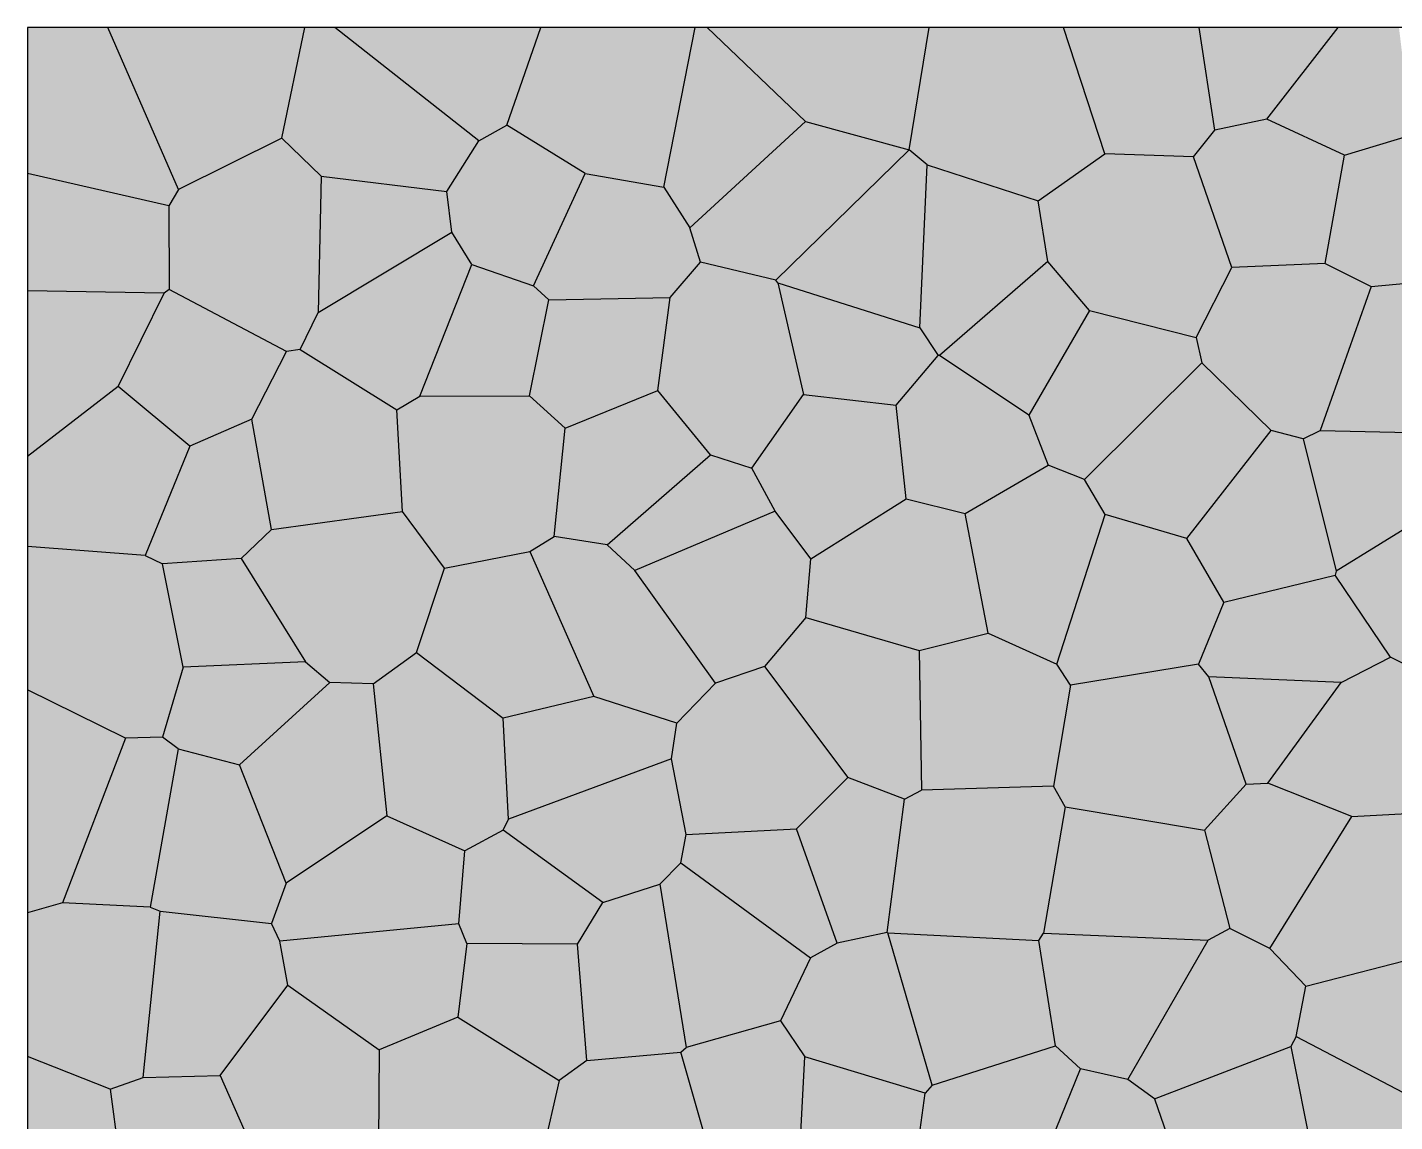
# Model space of a CAD drawing. Header units: millimetres. Extents: x 10 to 410, y 10 to 287.
# Drawn here: x 278 to 313.17, y 149.84 to 178 of the extents above; entities that cross this region are included whole.
import ezdxf

# ---------------------------------------------------------------- set-up
doc = ezdxf.new("R2010")
doc.units = ezdxf.units.MM
for name, color, linetype in [('FILL_A', 254, 'CONTINUOUS'), ('FILL_B', 151, 'CONTINUOUS'), ('GRAIN', 8, 'CONTINUOUS'), ('MEMBRANE_A', 94, 'CONTINUOUS'), ('MEMBRANE_C', 30, 'CONTINUOUS'), ('OUTLINE', 7, 'CONTINUOUS')]:
    doc.layers.add(name, color=color, linetype=linetype)

msp = doc.modelspace()

# ---------------------------------------------------------------- linework, layer by layer
at = {"layer": 'FILL_A'}
for points in [[(311.253977, 167.629079), (308.068089, 170.022637), (308.984242, 171.820713)], [(311.253977, 167.629079), (308.984242, 171.820713), (311.385746, 171.9229)], [(311.253977, 167.629079), (311.385746, 171.9229), (312.562803, 171.33484)], [(314.981932, 168.258564), (312.562803, 171.33484), (311.253977, 167.629079)], [(314.981932, 168.258564), (315.026851, 171.551876), (312.562803, 171.33484)], [(281.518303, 171.156718), (278, 166.956387), (278, 171.222104)], [(281.518303, 171.156718), (280.337094, 168.755317), (278, 166.956387)], [(281.518303, 171.156718), (280.337094, 168.755317), (282.175584, 167.219379)], [(281.518303, 171.156718), (284.667958, 169.658907), (281.648166, 171.250897)], [(281.518303, 171.156718), (282.175584, 167.219379), (283.771034, 167.922239)], [(281.518303, 171.156718), (283.771034, 167.922239), (284.667958, 169.658907)], [(311.253977, 167.629079), (308.209318, 169.371107), (308.068089, 170.022637)], [(305.192041, 166.367639), (308.209318, 169.371107), (309.990424, 167.625287)], [(311.253977, 167.629079), (309.990424, 167.625287), (308.209318, 169.371107)], [(280.337094, 168.755317), (278, 166.956387), (278, 164.64014)], [(280.337094, 168.755317), (278, 164.64014), (281.033795, 164.413183)], [(280.337094, 168.755317), (281.033795, 164.413183), (282.175584, 167.219379)], [(314.981932, 168.258564), (311.253977, 167.629079), (314.275504, 167.561133)], [(281.476039, 164.197614), (284.276566, 165.078156), (283.771034, 167.922239)], [(281.476039, 164.197614), (283.771034, 167.922239), (282.175584, 167.219379)], [(305.192041, 166.367639), (309.990424, 167.625287), (307.823219, 164.850412)], [(311.641461, 163.907341), (307.823219, 164.850412), (309.990424, 167.625287)], [(311.253977, 167.629079), (310.818611, 167.409832), (309.990424, 167.625287)], [(311.641461, 163.907341), (309.990424, 167.625287), (310.818611, 167.409832)], [(311.66135, 164.010352), (310.818611, 167.409832), (311.253977, 167.629079)], [(311.641461, 163.907341), (310.818611, 167.409832), (311.66135, 164.010352)], [(311.66135, 164.010352), (311.253977, 167.629079), (314.275504, 167.561133)], [(311.66135, 164.010352), (314.275504, 167.561133), (314.479848, 165.746789)], [(281.476039, 164.197614), (282.175584, 167.219379), (281.033795, 164.413183)], [(304.255994, 166.737554), (302.124381, 165.488707), (302.715667, 162.416491)], [(304.255994, 166.737554), (302.715667, 162.416491), (304.484212, 161.613362)], [(304.255994, 166.737554), (304.484212, 161.613362), (305.723539, 165.468712)], [(304.255994, 166.737554), (305.723539, 165.468712), (305.192041, 166.367639)], [(305.192041, 166.367639), (307.823219, 164.850412), (305.723539, 165.468712)], [(314.768821, 162.124014), (311.66135, 164.010352), (314.479848, 165.746789)], [(293.629762, 164.026011), (297.238591, 165.549402), (298.152496, 164.324506)], [(305.723539, 165.468712), (304.831134, 161.073063), (304.484212, 161.613362)], [(305.723539, 165.468712), (308.125773, 161.616199), (304.831134, 161.073063)], [(305.723539, 165.468712), (307.823219, 164.850412), (308.771457, 163.209737)], [(305.723539, 165.468712), (308.771457, 163.209737), (308.125773, 161.616199)], [(281.476039, 164.197614), (283.499424, 164.329082), (284.276566, 165.078156)], [(292.569663, 160.784151), (290.924217, 164.509645), (291.551814, 164.903654)], [(292.569663, 160.784151), (291.551814, 164.903654), (292.91193, 164.687973)], [(292.569663, 160.784151), (292.91193, 164.687973), (293.629762, 164.026011)], [(311.641461, 163.907341), (308.771457, 163.209737), (307.823219, 164.850412)], [(281.476039, 164.197614), (283.499424, 164.329082), (285.152213, 161.672551)], [(290.242647, 160.223192), (288.729019, 164.08327), (290.924217, 164.509645)], [(290.242647, 160.223192), (290.924217, 164.509645), (292.569663, 160.784151)], [(293.629762, 164.026011), (298.152496, 164.324506), (298.02393, 162.819589)], [(281.476039, 164.197614), (285.152213, 161.672551), (282.006625, 161.533746)], [(290.242647, 160.223192), (288.008611, 161.917465), (288.729019, 164.08327)], [(292.569663, 160.784151), (293.629762, 164.026011), (295.702219, 161.121821)], [(293.629762, 164.026011), (298.02393, 162.819589), (296.95835, 161.550643)], [(293.629762, 164.026011), (296.95835, 161.550643), (295.702219, 161.121821)], [(311.641461, 163.907341), (308.771457, 163.209737), (308.125773, 161.616199)], [(311.641461, 163.907341), (308.125773, 161.616199), (308.388246, 161.288614)], [(311.641461, 163.907341), (308.388246, 161.288614), (311.797867, 161.138866)], [(314.768821, 162.124014), (311.641461, 163.907341), (311.66135, 164.010352)], [(311.641461, 163.907341), (311.797867, 161.138866), (313.058739, 161.791525)], [(314.768821, 162.124014), (313.058739, 161.791525), (311.641461, 163.907341)], [(300.998493, 158.374113), (296.95835, 161.550643), (298.02393, 162.819589)], [(300.998493, 158.374113), (298.02393, 162.819589), (300.938042, 161.962534)], [(304.484212, 161.613362), (300.938042, 161.962534), (302.715667, 162.416491)], [(290.242647, 160.223192), (288.008611, 161.917465), (286.892032, 161.10836)], [(304.484212, 161.613362), (300.998493, 158.374113), (300.938042, 161.962534)], [(314.768821, 162.124014), (313.418607, 161.613766), (313.058739, 161.791525)], [(281.478321, 159.740296), (285.783494, 161.144533), (285.152213, 161.672551)], [(281.478321, 159.740296), (285.152213, 161.672551), (282.006625, 161.533746)], [(294.708612, 160.094074), (295.702219, 161.121821), (296.95835, 161.550643)], [(294.708612, 160.094074), (296.95835, 161.550643), (299.107681, 158.698134)], [(300.998493, 158.374113), (299.107681, 158.698134), (296.95835, 161.550643)], [(304.484212, 161.613362), (304.393915, 158.476164), (300.998493, 158.374113)], [(304.393915, 158.476164), (308.388246, 161.288614), (308.125773, 161.616199)], [(304.393915, 158.476164), (308.125773, 161.616199), (304.831134, 161.073063)], [(304.484212, 161.613362), (304.831134, 161.073063), (304.393915, 158.476164)], [(281.478321, 159.740296), (283.460862, 159.024166), (285.783494, 161.144533)], [(285.783494, 161.144533), (284.659519, 155.983494), (283.460862, 159.024166)], [(285.783494, 161.144533), (287.250337, 157.714122), (284.659519, 155.983494)], [(285.783494, 161.144533), (286.892032, 161.10836), (287.250337, 157.714122)], [(290.242647, 160.223192), (286.892032, 161.10836), (287.250337, 157.714122)], [(292.569663, 160.784151), (295.702219, 161.121821), (294.708612, 160.094074)], [(304.393915, 158.476164), (309.346534, 158.53054), (308.388246, 161.288614)], [(308.388246, 161.288614), (309.346534, 158.53054), (309.909065, 158.54902)], [(308.388246, 161.288614), (309.909065, 158.54902), (311.797867, 161.138866)], [(290.242647, 160.223192), (292.569663, 160.784151), (294.708612, 160.094074)], [(290.242647, 160.223192), (287.250337, 157.714122), (289.256546, 156.811258)], [(290.242647, 160.223192), (289.256546, 156.811258), (290.23925, 157.344078)], [(290.242647, 160.223192), (290.23925, 157.344078), (290.376545, 157.627312)], [(290.242647, 160.223192), (294.708612, 160.094074), (294.566774, 159.179502)], [(290.242647, 160.223192), (294.566774, 159.179502), (290.376545, 157.627312)], [(294.708612, 160.094074), (294.945253, 157.232833), (294.566774, 159.179502)], [(294.708612, 160.094074), (299.107681, 158.698134), (297.782008, 157.373743)], [(294.708612, 160.094074), (297.782008, 157.373743), (294.945253, 157.232833)], [(281.478321, 159.740296), (281.8752, 159.435422), (283.460862, 159.024166)], [(290.376545, 157.627312), (294.945253, 157.232833), (294.566774, 159.179502)], [(299.107681, 158.698134), (298.832991, 154.433152), (297.782008, 157.373743)], [(299.107681, 158.698134), (300.113602, 154.70955), (298.832991, 154.433152)], [(299.107681, 158.698134), (300.562249, 158.144745), (300.113602, 154.70955)], [(300.998493, 158.374113), (300.562249, 158.144745), (299.107681, 158.698134)], [(300.998493, 158.374113), (300.562249, 158.144745), (300.113602, 154.70955)], [(300.998493, 158.374113), (300.113602, 154.70955), (300.13176, 154.699735)], [(300.998493, 158.374113), (300.13176, 154.699735), (304.018816, 154.501138)], [(300.998493, 158.374113), (304.69381, 157.946851), (304.393915, 158.476164)], [(300.998493, 158.374113), (304.018816, 154.501138), (304.141348, 154.692163)], [(300.998493, 158.374113), (304.141348, 154.692163), (304.69381, 157.946851)], [(304.393915, 158.476164), (308.278615, 157.33983), (309.346534, 158.53054)], [(304.393915, 158.476164), (304.69381, 157.946851), (308.278615, 157.33983)], [(284.280485, 154.938373), (284.659519, 155.983494), (287.250337, 157.714122)], [(284.280485, 154.938373), (287.250337, 157.714122), (289.256546, 156.811258)], [(290.376545, 157.627312), (290.23925, 157.344078), (292.798603, 155.479988)], [(290.376545, 157.627312), (292.798603, 155.479988), (294.271031, 155.953808)], [(290.376545, 157.627312), (294.271031, 155.953808), (294.812283, 156.501714)], [(290.376545, 157.627312), (294.812283, 156.501714), (294.945253, 157.232833)], [(289.256546, 156.811258), (292.798603, 155.479988), (290.23925, 157.344078)], [(297.782008, 157.373743), (298.147439, 154.059398), (294.812283, 156.501714)], [(297.782008, 157.373743), (294.812283, 156.501714), (294.945253, 157.232833)], [(297.782008, 157.373743), (298.832991, 154.433152), (298.147439, 154.059398)], [(284.280485, 154.938373), (289.256546, 156.811258), (289.097867, 154.931498)], [(289.256546, 156.811258), (289.097867, 154.931498), (289.303825, 154.430066)], [(289.256546, 156.811258), (289.303825, 154.430066), (292.151584, 154.411079)], [(289.256546, 156.811258), (292.151584, 154.411079), (292.798603, 155.479988)], [(294.945598, 151.752263), (294.271031, 155.953808), (294.812283, 156.501714)], [(294.945598, 151.752263), (294.812283, 156.501714), (298.147439, 154.059398)], [(294.945598, 151.752263), (294.271031, 155.953808), (292.798603, 155.479988)], [(294.945598, 151.752263), (292.798603, 155.479988), (292.151584, 154.411079)], [(284.280485, 154.938373), (289.097867, 154.931498), (284.497025, 154.491566)], [(291.678725, 150.903265), (289.303825, 154.430066), (289.070834, 152.535052)], [(291.678725, 150.903265), (292.151584, 154.411079), (289.303825, 154.430066)], [(291.678725, 150.903265), (292.388374, 151.415677), (292.151584, 154.411079)], [(294.945598, 151.752263), (292.151584, 154.411079), (292.388374, 151.415677)], [(297.999908, 151.511705), (298.832991, 154.433152), (300.113602, 154.70955)], [(297.999908, 151.511705), (300.113602, 154.70955), (300.13176, 154.699735)], [(297.999908, 151.511705), (300.13176, 154.699735), (301.273606, 150.786191)], [(297.999908, 151.511705), (298.147439, 154.059398), (298.832991, 154.433152)], [(304.018816, 154.501138), (300.13176, 154.699735), (301.273606, 150.786191)], [(304.018816, 154.501138), (301.273606, 150.786191), (304.446512, 151.795048)], [(294.945598, 151.752263), (298.147439, 154.059398), (297.373784, 152.437153)], [(297.999908, 151.511705), (297.373784, 152.437153), (298.147439, 154.059398)], [(314.345027, 154.22604), (310.888889, 153.33294), (310.640382, 152.03203)], [(314.345027, 154.22604), (310.640382, 152.03203), (313.944171, 150.296401)], [(312.82556, 147.752846), (310.640382, 152.03203), (310.501118, 151.774512)], [(312.82556, 147.752846), (313.944171, 150.296401), (310.640382, 152.03203)], [(294.945598, 151.752263), (292.388374, 151.415677), (294.808931, 151.628332)], [(308.428599, 148.05671), (310.501118, 151.774512), (306.991346, 150.431501)], [(308.428599, 148.05671), (311.088257, 148.825315), (310.501118, 151.774512)], [(312.82556, 147.752846), (310.501118, 151.774512), (311.088257, 148.825315)], [(280.575805, 147.312964), (278, 147.312394), (278, 151.519201)], [(280.575805, 147.312964), (278, 151.519201), (280.130917, 150.681175)], [(297.999908, 151.511705), (301.273606, 150.786191), (301.096036, 150.572304)], [(308.428599, 148.05671), (306.991346, 150.431501), (307.51406, 148.938466)], [(312.82556, 147.752846), (313.320218, 147.761007), (313.944171, 150.296401)]]:
    msp.add_solid(points, dxfattribs=at)
at = {"layer": 'FILL_B'}
for points in [[(281.642176, 173.407315), (278, 174.236873), (278, 178)], [(281.642176, 173.407315), (278, 178), (280.069034, 178)], [(281.642176, 173.407315), (280.069034, 178), (281.891221, 173.825312)], [(285.139568, 178), (281.891221, 173.825312), (280.069034, 178)], [(285.139568, 178), (284.546179, 175.147909), (281.891221, 173.825312)], [(289.612057, 175.083146), (285.139568, 178), (284.546179, 175.147909)], [(289.612057, 175.083146), (285.904789, 178), (285.139568, 178)], [(289.612057, 175.083146), (285.904789, 178), (291.207479, 178)], [(289.612057, 175.083146), (291.207479, 178), (290.331779, 175.48438)], [(294.373716, 173.88349), (291.207479, 178), (290.331779, 175.48438)], [(294.373716, 173.88349), (295.181519, 178), (291.207479, 178)], [(295.036182, 172.844056), (294.373716, 173.88349), (295.181519, 178)], [(295.036182, 172.844056), (295.181519, 178), (295.484834, 178)], [(295.036182, 172.844056), (295.484834, 178), (298.018891, 175.577527)], [(300.67784, 174.845748), (301.198728, 178), (295.484834, 178)], [(300.67784, 174.845748), (295.484834, 178), (298.018891, 175.577527)], [(300.67784, 174.845748), (300.679417, 174.846213), (301.198728, 178)], [(305.714493, 174.748285), (301.198728, 178), (300.679417, 174.846213)], [(305.714493, 174.748285), (304.655422, 178), (301.198728, 178)], [(308.544997, 175.353338), (308.137758, 178), (304.655422, 178)], [(308.544997, 175.353338), (304.655422, 178), (305.714493, 174.748285)], [(308.137758, 178), (311.713835, 178), (309.877986, 175.641118)], [(308.137758, 178), (309.877986, 175.641118), (308.544997, 175.353338)], [(309.877986, 175.641118), (313.61249, 175.231253), (313.280006, 178)], [(309.877986, 175.641118), (313.280006, 178), (311.713835, 178)], [(295.036182, 172.844056), (298.018891, 175.577527), (300.67784, 174.845748)], [(308.544997, 175.353338), (311.875853, 174.710185), (309.877986, 175.641118)], [(309.877986, 175.641118), (311.875853, 174.710185), (313.61249, 175.231253)], [(281.648166, 171.250897), (285.554523, 174.172937), (284.546179, 175.147909)], [(281.648166, 171.250897), (284.546179, 175.147909), (281.891221, 173.825312)], [(289.612057, 175.083146), (284.546179, 175.147909), (285.554523, 174.172937)], [(290.331779, 175.48438), (288.914782, 172.725747), (288.789294, 173.77305)], [(290.331779, 175.48438), (288.789294, 173.77305), (289.612057, 175.083146)], [(290.331779, 175.48438), (289.43383, 171.894458), (288.914782, 172.725747)], [(290.331779, 175.48438), (291.01832, 171.349866), (289.43383, 171.894458)], [(290.331779, 175.48438), (292.348693, 174.237489), (291.01832, 171.349866)], [(294.373716, 173.88349), (290.331779, 175.48438), (292.348693, 174.237489)], [(308.544997, 175.353338), (305.714493, 174.748285), (307.995064, 174.664917)], [(308.544997, 175.353338), (307.995064, 174.664917), (308.984242, 171.820713)], [(308.544997, 175.353338), (308.984242, 171.820713), (311.385746, 171.9229)], [(308.544997, 175.353338), (311.385746, 171.9229), (311.875853, 174.710185)], [(315.026851, 171.551876), (313.61249, 175.231253), (311.875853, 174.710185)], [(289.612057, 175.083146), (285.554523, 174.172937), (288.789294, 173.77305)], [(295.036182, 172.844056), (300.67784, 174.845748), (297.254533, 171.496418)], [(297.254533, 171.496418), (301.145822, 174.460178), (300.679417, 174.846213)], [(297.254533, 171.496418), (300.679417, 174.846213), (300.67784, 174.845748)], [(305.714493, 174.748285), (300.679417, 174.846213), (301.145822, 174.460178)], [(297.254533, 171.496418), (300.955937, 170.268687), (301.145822, 174.460178)], [(303.996539, 173.535022), (300.955937, 170.268687), (301.145822, 174.460178)], [(305.714493, 174.748285), (301.145822, 174.460178), (303.996539, 173.535022)], [(305.714493, 174.748285), (304.249669, 171.976953), (303.996539, 173.535022)], [(305.714493, 174.748285), (305.320158, 170.712031), (304.249669, 171.976953)], [(305.714493, 174.748285), (308.068089, 170.022637), (305.320158, 170.712031)], [(305.714493, 174.748285), (307.995064, 174.664917), (308.984242, 171.820713)], [(305.714493, 174.748285), (308.984242, 171.820713), (308.068089, 170.022637)], [(315.026851, 171.551876), (311.875853, 174.710185), (311.385746, 171.9229)], [(281.518303, 171.156718), (278, 171.222104), (278, 174.236873)], [(281.518303, 171.156718), (278, 174.236873), (281.642176, 173.407315)], [(281.648166, 171.250897), (285.47795, 170.66358), (285.554523, 174.172937)], [(288.789294, 173.77305), (285.554523, 174.172937), (285.47795, 170.66358)], [(295.036182, 172.844056), (292.348693, 174.237489), (291.01832, 171.349866)], [(295.036182, 172.844056), (294.373716, 173.88349), (292.348693, 174.237489)], [(281.648166, 171.250897), (281.891221, 173.825312), (281.642176, 173.407315)], [(288.789294, 173.77305), (285.47795, 170.66358), (288.914782, 172.725747)], [(281.518303, 171.156718), (281.642176, 173.407315), (281.648166, 171.250897)], [(303.996539, 173.535022), (301.428862, 169.556248), (300.955937, 170.268687)], [(303.996539, 173.535022), (301.465719, 169.5545), (301.428862, 169.556248)], [(303.996539, 173.535022), (304.249669, 171.976953), (301.465719, 169.5545)], [(288.914782, 172.725747), (285.47795, 170.66358), (285.021159, 169.708795)], [(288.914782, 172.725747), (285.021159, 169.708795), (287.502736, 168.155609)], [(288.914782, 172.725747), (287.502736, 168.155609), (288.091528, 168.509469)], [(288.914782, 172.725747), (288.091528, 168.509469), (289.43383, 171.894458)], [(295.036182, 172.844056), (291.01832, 171.349866), (291.415786, 170.991133)], [(295.036182, 172.844056), (291.415786, 170.991133), (294.532693, 171.045528)], [(295.036182, 172.844056), (294.532693, 171.045528), (295.316485, 171.960564)], [(295.036182, 172.844056), (297.254533, 171.496418), (295.316485, 171.960564)], [(291.01832, 171.349866), (288.091528, 168.509469), (289.43383, 171.894458)], [(295.316485, 171.960564), (294.532693, 171.045528), (294.2189, 168.651757)], [(295.316485, 171.960564), (294.2189, 168.651757), (295.574806, 167.003243)], [(295.316485, 171.960564), (295.574806, 167.003243), (296.63503, 166.657894)], [(295.316485, 171.960564), (296.63503, 166.657894), (297.967353, 168.551481)], [(295.316485, 171.960564), (297.967353, 168.551481), (297.304869, 171.428718)], [(295.316485, 171.960564), (297.304869, 171.428718), (297.254533, 171.496418)], [(301.465719, 169.5545), (304.249669, 171.976953), (305.320158, 170.712031)], [(315.026851, 171.551876), (311.385746, 171.9229), (312.562803, 171.33484)], [(291.01832, 171.349866), (290.916025, 168.52187), (288.091528, 168.509469)], [(291.01832, 171.349866), (291.415786, 170.991133), (290.916025, 168.52187)], [(297.254533, 171.496418), (297.304869, 171.428718), (300.955937, 170.268687)], [(301.428862, 169.556248), (297.967353, 168.551481), (297.304869, 171.428718)], [(301.428862, 169.556248), (297.304869, 171.428718), (300.955937, 170.268687)], [(281.648166, 171.250897), (284.667958, 169.658907), (285.021159, 169.708795)], [(281.648166, 171.250897), (285.021159, 169.708795), (285.47795, 170.66358)], [(294.532693, 171.045528), (291.834459, 167.690064), (290.916025, 168.52187)], [(294.532693, 171.045528), (290.916025, 168.52187), (291.415786, 170.991133)], [(294.532693, 171.045528), (294.2189, 168.651757), (291.834459, 167.690064)], [(301.465719, 169.5545), (305.320158, 170.712031), (303.76335, 168.023807)], [(304.255994, 166.737554), (303.76335, 168.023807), (305.320158, 170.712031)], [(304.255994, 166.737554), (305.320158, 170.712031), (308.068089, 170.022637)], [(304.255994, 166.737554), (308.068089, 170.022637), (308.209318, 169.371107)], [(287.502736, 168.155609), (284.667958, 169.658907), (283.771034, 167.922239)], [(287.502736, 168.155609), (285.021159, 169.708795), (284.667958, 169.658907)], [(301.428862, 169.556248), (300.347297, 168.275525), (297.967353, 168.551481)], [(301.428862, 169.556248), (300.607316, 165.865939), (300.347297, 168.275525)], [(301.428862, 169.556248), (302.124381, 165.488707), (300.607316, 165.865939)], [(301.428862, 169.556248), (301.465719, 169.5545), (303.76335, 168.023807)], [(301.428862, 169.556248), (303.76335, 168.023807), (304.255994, 166.737554)], [(301.428862, 169.556248), (304.255994, 166.737554), (302.124381, 165.488707)], [(304.255994, 166.737554), (308.209318, 169.371107), (305.192041, 166.367639)], [(291.834459, 167.690064), (287.502736, 168.155609), (288.091528, 168.509469)], [(291.834459, 167.690064), (288.091528, 168.509469), (290.916025, 168.52187)], [(294.2189, 168.651757), (291.834459, 167.690064), (291.551814, 164.903654)], [(294.2189, 168.651757), (291.551814, 164.903654), (292.91193, 164.687973)], [(294.2189, 168.651757), (292.91193, 164.687973), (295.574806, 167.003243)], [(300.347297, 168.275525), (296.63503, 166.657894), (297.967353, 168.551481)], [(287.502736, 168.155609), (283.771034, 167.922239), (284.276566, 165.078156)], [(287.502736, 168.155609), (284.276566, 165.078156), (287.645396, 165.540002)], [(291.834459, 167.690064), (287.645396, 165.540002), (287.502736, 168.155609)], [(300.347297, 168.275525), (297.238591, 165.549402), (296.63503, 166.657894)], [(300.347297, 168.275525), (298.152496, 164.324506), (297.238591, 165.549402)], [(300.347297, 168.275525), (300.607316, 165.865939), (298.152496, 164.324506)], [(291.834459, 167.690064), (288.729019, 164.08327), (287.645396, 165.540002)], [(291.834459, 167.690064), (290.924217, 164.509645), (288.729019, 164.08327)], [(291.834459, 167.690064), (291.551814, 164.903654), (290.924217, 164.509645)], [(296.63503, 166.657894), (292.91193, 164.687973), (295.574806, 167.003243)], [(296.63503, 166.657894), (293.629762, 164.026011), (292.91193, 164.687973)], [(296.63503, 166.657894), (297.238591, 165.549402), (293.629762, 164.026011)], [(302.124381, 165.488707), (300.607316, 165.865939), (298.152496, 164.324506)], [(287.645396, 165.540002), (284.276566, 165.078156), (283.499424, 164.329082)], [(287.645396, 165.540002), (283.499424, 164.329082), (285.152213, 161.672551)], [(287.645396, 165.540002), (285.152213, 161.672551), (285.783494, 161.144533)], [(287.645396, 165.540002), (285.783494, 161.144533), (286.892032, 161.10836)], [(287.645396, 165.540002), (286.892032, 161.10836), (288.008611, 161.917465)], [(287.645396, 165.540002), (288.008611, 161.917465), (288.729019, 164.08327)], [(302.124381, 165.488707), (298.152496, 164.324506), (298.02393, 162.819589)], [(302.124381, 165.488707), (298.02393, 162.819589), (300.938042, 161.962534)], [(302.124381, 165.488707), (300.938042, 161.962534), (302.715667, 162.416491)], [(280.52435, 159.712825), (281.033795, 164.413183), (278, 164.64014)], [(280.52435, 159.712825), (278, 164.64014), (278, 160.950026)], [(280.52435, 159.712825), (281.476039, 164.197614), (281.033795, 164.413183)], [(280.52435, 159.712825), (282.006625, 161.533746), (281.476039, 164.197614)], [(313.058739, 161.791525), (311.797867, 161.138866), (309.909065, 158.54902)], [(313.058739, 161.791525), (309.909065, 158.54902), (312.072211, 157.699095)], [(313.058739, 161.791525), (312.072211, 157.699095), (313.809213, 157.789995)], [(313.058739, 161.791525), (313.809213, 157.789995), (313.418607, 161.613766)], [(280.52435, 159.712825), (281.478321, 159.740296), (282.006625, 161.533746)], [(278, 155.215902), (278, 160.950026), (280.52435, 159.712825)], [(278, 155.215902), (280.52435, 159.712825), (278.905286, 155.473991)], [(278.905286, 155.473991), (281.8752, 159.435422), (281.478321, 159.740296)], [(278.905286, 155.473991), (281.478321, 159.740296), (280.52435, 159.712825)], [(278.905286, 155.473991), (281.162015, 155.363628), (281.8752, 159.435422)], [(284.280485, 154.938373), (281.8752, 159.435422), (281.162015, 155.363628)], [(284.280485, 154.938373), (283.460862, 159.024166), (281.8752, 159.435422)], [(284.280485, 154.938373), (284.659519, 155.983494), (283.460862, 159.024166)], [(308.934201, 154.814826), (309.346534, 158.53054), (308.278615, 157.33983)], [(308.934201, 154.814826), (312.072211, 157.699095), (309.909065, 158.54902)], [(308.934201, 154.814826), (309.909065, 158.54902), (309.346534, 158.53054)], [(308.374015, 154.515816), (304.141348, 154.692163), (304.69381, 157.946851)], [(308.374015, 154.515816), (304.69381, 157.946851), (308.278615, 157.33983)], [(308.934201, 154.814826), (309.955777, 154.300972), (312.072211, 157.699095)], [(314.345027, 154.22604), (309.955777, 154.300972), (312.072211, 157.699095)], [(314.345027, 154.22604), (312.072211, 157.699095), (313.809213, 157.789995)], [(308.374015, 154.515816), (308.278615, 157.33983), (308.934201, 154.814826)], [(281.413241, 155.260466), (278.905286, 155.473991), (278, 155.215902)], [(281.413241, 155.260466), (281.162015, 155.363628), (278.905286, 155.473991)], [(281.413241, 155.260466), (278, 155.215902), (278, 151.519201)], [(281.413241, 155.260466), (278, 151.519201), (280.130917, 150.681175)], [(281.413241, 155.260466), (280.130917, 150.681175), (280.978176, 150.978215)], [(284.280485, 154.938373), (281.413241, 155.260466), (280.978176, 150.978215)], [(284.280485, 154.938373), (281.162015, 155.363628), (281.413241, 155.260466)], [(284.280485, 154.938373), (280.978176, 150.978215), (282.96051, 151.030678)], [(284.280485, 154.938373), (282.96051, 151.030678), (284.697613, 153.354734)], [(284.280485, 154.938373), (284.697613, 153.354734), (284.497025, 154.491566)], [(287.046895, 151.693715), (284.497025, 154.491566), (289.097867, 154.931498)], [(287.046895, 151.693715), (289.097867, 154.931498), (289.303825, 154.430066)], [(308.374015, 154.515816), (309.955777, 154.300972), (308.934201, 154.814826)], [(287.046895, 151.693715), (284.697613, 153.354734), (284.497025, 154.491566)], [(287.046895, 151.693715), (289.303825, 154.430066), (289.070834, 152.535052)], [(308.374015, 154.515816), (304.018816, 154.501138), (304.141348, 154.692163)], [(308.374015, 154.515816), (304.446512, 151.795048), (304.018816, 154.501138)], [(308.374015, 154.515816), (305.086662, 151.201815), (304.446512, 151.795048)], [(308.374015, 154.515816), (306.302182, 150.929391), (305.086662, 151.201815)], [(308.374015, 154.515816), (306.302182, 150.929391), (306.991346, 150.431501)], [(308.374015, 154.515816), (306.991346, 150.431501), (310.501118, 151.774512)], [(308.374015, 154.515816), (310.501118, 151.774512), (310.640382, 152.03203)], [(308.374015, 154.515816), (310.640382, 152.03203), (310.888889, 153.33294)], [(308.374015, 154.515816), (310.888889, 153.33294), (309.955777, 154.300972)], [(314.345027, 154.22604), (310.888889, 153.33294), (309.955777, 154.300972)], [(287.034422, 149.308161), (282.96051, 151.030678), (284.697613, 153.354734)], [(287.034422, 149.308161), (284.697613, 153.354734), (287.046895, 151.693715)], [(290.112022, 147.958473), (287.046895, 151.693715), (289.070834, 152.535052)], [(290.112022, 147.958473), (289.070834, 152.535052), (291.678725, 150.903265)], [(297.999908, 151.511705), (297.373784, 152.437153), (294.945598, 151.752263)], [(290.112022, 147.958473), (287.034422, 149.308161), (287.046895, 151.693715)], [(291.246069, 149.006766), (295.493599, 149.228769), (294.808931, 151.628332)], [(291.246069, 149.006766), (294.808931, 151.628332), (292.388374, 151.415677)], [(297.999908, 151.511705), (294.945598, 151.752263), (294.808931, 151.628332)], [(297.999908, 151.511705), (294.808931, 151.628332), (295.493599, 149.228769)], [(301.096036, 150.572304), (301.273606, 150.786191), (304.446512, 151.795048)], [(301.096036, 150.572304), (304.446512, 151.795048), (305.086662, 151.201815)], [(291.246069, 149.006766), (292.388374, 151.415677), (291.678725, 150.903265)], [(297.999908, 151.511705), (295.493599, 149.228769), (297.832716, 148.281476)], [(297.999908, 151.511705), (297.832716, 148.281476), (298.201468, 147.764836)], [(297.999908, 151.511705), (298.201468, 147.764836), (300.698723, 147.69506)], [(297.999908, 151.511705), (300.698723, 147.69506), (301.096036, 150.572304)], [(284.389666, 147.809002), (280.978176, 150.978215), (280.130917, 150.681175)], [(284.389666, 147.809002), (282.96051, 151.030678), (280.978176, 150.978215)], [(287.034422, 149.308161), (284.389666, 147.809002), (282.96051, 151.030678)], [(290.112022, 147.958473), (291.678725, 150.903265), (291.246069, 149.006766)], [(301.096036, 150.572304), (305.086662, 151.201815), (303.566561, 147.459361)], [(304.911727, 146.750673), (303.566561, 147.459361), (305.086662, 151.201815)], [(304.911727, 146.750673), (305.086662, 151.201815), (306.302182, 150.929391)], [(304.911727, 146.750673), (306.302182, 150.929391), (306.991346, 150.431501)], [(284.389666, 147.809002), (280.130917, 150.681175), (280.575805, 147.312964)], [(301.096036, 150.572304), (301.429736, 146.984068), (300.698723, 147.69506)], [(301.096036, 150.572304), (303.566561, 147.459361), (301.429736, 146.984068)], [(304.911727, 146.750673), (306.991346, 150.431501), (307.51406, 148.938466)]]:
    msp.add_solid(points, dxfattribs=at)
at = {"layer": 'GRAIN'}
for p, q in [((281.891221, 173.825312), (280.069034, 178)), ((284.546179, 175.147909), (285.139568, 178)), ((289.612057, 175.083146), (285.904789, 178)), ((290.331779, 175.48438), (291.207479, 178)), ((294.373716, 173.88349), (295.181519, 178)), ((295.484834, 178), (298.018891, 175.577527)), ((300.679417, 174.846213), (301.198728, 178)), ((305.714493, 174.748285), (304.655422, 178)), ((308.544997, 175.353338), (308.137758, 178)), ((309.877986, 175.641118), (311.713835, 178)), ((298.018891, 175.577527), (295.036182, 172.844056)), ((298.018891, 175.577527), (300.67784, 174.845748)), ((309.877986, 175.641118), (308.544997, 175.353338)), ((311.875853, 174.710185), (309.877986, 175.641118)), ((284.546179, 175.147909), (281.891221, 173.825312)), ((284.546179, 175.147909), (285.554523, 174.172937)), ((289.612057, 175.083146), (290.331779, 175.48438)), ((292.348693, 174.237489), (290.331779, 175.48438)), ((307.995064, 174.664917), (308.544997, 175.353338)), ((311.875853, 174.710185), (313.61249, 175.231253)), ((288.789294, 173.77305), (289.612057, 175.083146)), ((300.67784, 174.845748), (297.254533, 171.496418)), ((300.679417, 174.846213), (300.67784, 174.845748)), ((301.145822, 174.460178), (300.679417, 174.846213)), ((300.955937, 170.268687), (301.145822, 174.460178)), ((301.145822, 174.460178), (303.996539, 173.535022)), ((303.996539, 173.535022), (305.714493, 174.748285)), ((307.995064, 174.664917), (305.714493, 174.748285)), ((308.984242, 171.820713), (307.995064, 174.664917)), ((311.385746, 171.9229), (311.875853, 174.710185)), ((281.642176, 173.407315), (278, 174.236873)), ((285.554523, 174.172937), (285.47795, 170.66358)), ((285.554523, 174.172937), (288.789294, 173.77305)), ((291.01832, 171.349866), (292.348693, 174.237489)), ((292.348693, 174.237489), (294.373716, 173.88349)), ((281.891221, 173.825312), (281.642176, 173.407315)), ((288.914782, 172.725747), (288.789294, 173.77305)), ((294.373716, 173.88349), (295.036182, 172.844056)), ((281.642176, 173.407315), (281.648166, 171.250897)), ((304.249669, 171.976953), (303.996539, 173.535022)), ((285.47795, 170.66358), (288.914782, 172.725747)), ((289.43383, 171.894458), (288.914782, 172.725747)), ((295.316485, 171.960564), (295.036182, 172.844056)), ((288.091528, 168.509469), (289.43383, 171.894458)), ((289.43383, 171.894458), (291.01832, 171.349866)), ((294.532693, 171.045528), (295.316485, 171.960564)), ((297.254533, 171.496418), (295.316485, 171.960564)), ((304.249669, 171.976953), (301.465719, 169.5545)), ((305.320158, 170.712031), (304.249669, 171.976953)), ((291.415786, 170.991133), (291.01832, 171.349866)), ((297.304869, 171.428718), (297.254533, 171.496418)), ((297.304869, 171.428718), (297.967353, 168.551481)), ((297.304869, 171.428718), (300.955937, 170.268687)), ((312.562803, 171.33484), (311.253977, 167.629079)), ((280.337094, 168.755317), (281.518303, 171.156718)), ((290.916025, 168.52187), (291.415786, 170.991133)), ((291.415786, 170.991133), (294.532693, 171.045528)), ((294.2189, 168.651757), (294.532693, 171.045528)), ((285.021159, 169.708795), (285.47795, 170.66358)), ((305.320158, 170.712031), (303.76335, 168.023807)), ((305.320158, 170.712031), (308.068089, 170.022637)), ((300.955937, 170.268687), (301.428862, 169.556248)), ((285.021159, 169.708795), (284.667958, 169.658907)), ((285.021159, 169.708795), (287.502736, 168.155609)), ((300.347297, 168.275525), (301.428862, 169.556248)), ((301.465719, 169.5545), (301.428862, 169.556248)), ((303.76335, 168.023807), (301.465719, 169.5545)), ((308.209318, 169.371107), (309.990424, 167.625287)), ((280.337094, 168.755317), (278, 166.956387)), ((282.175584, 167.219379), (280.337094, 168.755317)), ((287.502736, 168.155609), (288.091528, 168.509469)), ((288.091528, 168.509469), (290.916025, 168.52187)), ((290.916025, 168.52187), (291.834459, 167.690064)), ((291.834459, 167.690064), (294.2189, 168.651757)), ((295.574806, 167.003243), (294.2189, 168.651757)), ((296.63503, 166.657894), (297.967353, 168.551481)), ((297.967353, 168.551481), (300.347297, 168.275525)), ((287.645396, 165.540002), (287.502736, 168.155609)), ((300.607316, 165.865939), (300.347297, 168.275525)), ((283.771034, 167.922239), (282.175584, 167.219379)), ((303.76335, 168.023807), (304.255994, 166.737554)), ((291.551814, 164.903654), (291.834459, 167.690064)), ((307.823219, 164.850412), (309.990424, 167.625287)), ((310.818611, 167.409832), (309.990424, 167.625287)), ((310.818611, 167.409832), (311.253977, 167.629079)), ((310.818611, 167.409832), (311.66135, 164.010352)), ((311.253977, 167.629079), (314.275504, 167.561133)), ((282.175584, 167.219379), (281.033795, 164.413183)), ((292.91193, 164.687973), (295.574806, 167.003243)), ((295.574806, 167.003243), (296.63503, 166.657894)), ((297.238591, 165.549402), (296.63503, 166.657894)), ((305.723539, 165.468712), (305.192041, 166.367639)), ((298.152496, 164.324506), (300.607316, 165.865939)), ((300.607316, 165.865939), (302.124381, 165.488707)), ((314.479848, 165.746789), (311.66135, 164.010352)), ((284.276566, 165.078156), (287.645396, 165.540002)), ((288.729019, 164.08327), (287.645396, 165.540002)), ((304.484212, 161.613362), (305.723539, 165.468712)), ((307.823219, 164.850412), (305.723539, 165.468712)), ((308.771457, 163.209737), (307.823219, 164.850412)), ((283.499424, 164.329082), (281.476039, 164.197614)), ((290.924217, 164.509645), (292.569663, 160.784151)), ((295.702219, 161.121821), (293.629762, 164.026011)), ((308.771457, 163.209737), (311.641461, 163.907341)), ((311.66135, 164.010352), (311.641461, 163.907341)), ((313.058739, 161.791525), (311.641461, 163.907341)), ((308.771457, 163.209737), (308.125773, 161.616199)), ((298.02393, 162.819589), (296.95835, 161.550643)), ((302.715667, 162.416491), (304.484212, 161.613362)), ((288.008611, 161.917465), (290.242647, 160.223192)), ((300.938042, 161.962534), (300.998493, 158.374113)), ((285.152213, 161.672551), (282.006625, 161.533746)), ((296.95835, 161.550643), (295.702219, 161.121821)), ((296.95835, 161.550643), (299.107681, 158.698134)), ((304.831134, 161.073063), (304.484212, 161.613362)), ((308.125773, 161.616199), (304.831134, 161.073063)), ((308.388246, 161.288614), (308.125773, 161.616199)), ((283.460862, 159.024166), (285.783494, 161.144533)), ((286.892032, 161.10836), (287.250337, 157.714122)), ((295.702219, 161.121821), (294.708612, 160.094074)), ((309.346534, 158.53054), (308.388246, 161.288614)), ((311.797867, 161.138866), (308.388246, 161.288614)), ((280.52435, 159.712825), (278, 160.950026)), ((292.569663, 160.784151), (290.242647, 160.223192)), ((294.708612, 160.094074), (292.569663, 160.784151)), ((304.831134, 161.073063), (304.393915, 158.476164)), ((290.376545, 157.627312), (290.242647, 160.223192)), ((294.566774, 159.179502), (294.708612, 160.094074)), ((280.52435, 159.712825), (278.905286, 155.473991)), ((281.478321, 159.740296), (280.52435, 159.712825)), ((281.8752, 159.435422), (281.162015, 155.363628)), ((294.566774, 159.179502), (290.376545, 157.627312)), ((294.945253, 157.232833), (294.566774, 159.179502)), ((297.782008, 157.373743), (299.107681, 158.698134)), ((300.562249, 158.144745), (299.107681, 158.698134)), ((300.562249, 158.144745), (300.998493, 158.374113)), ((304.393915, 158.476164), (300.998493, 158.374113)), ((304.69381, 157.946851), (304.393915, 158.476164)), ((312.072211, 157.699095), (309.909065, 158.54902)), ((300.113602, 154.70955), (300.562249, 158.144745)), ((287.250337, 157.714122), (284.659519, 155.983494)), ((287.250337, 157.714122), (289.256546, 156.811258)), ((290.23925, 157.344078), (290.376545, 157.627312)), ((309.955777, 154.300972), (312.072211, 157.699095)), ((312.072211, 157.699095), (313.809213, 157.789995)), ((290.23925, 157.344078), (289.256546, 156.811258)), ((292.798603, 155.479988), (290.23925, 157.344078)), ((294.812283, 156.501714), (294.945253, 157.232833)), ((294.945253, 157.232833), (297.782008, 157.373743)), ((298.832991, 154.433152), (297.782008, 157.373743)), ((308.278615, 157.33983), (308.934201, 154.814826)), ((289.097867, 154.931498), (289.256546, 156.811258)), ((294.271031, 155.953808), (294.812283, 156.501714)), ((294.812283, 156.501714), (298.147439, 154.059398)), ((292.798603, 155.479988), (294.271031, 155.953808)), ((294.271031, 155.953808), (294.945598, 151.752263)), ((278.905286, 155.473991), (278, 155.215902)), ((281.162015, 155.363628), (278.905286, 155.473991)), ((292.151584, 154.411079), (292.798603, 155.479988)), ((280.978176, 150.978215), (281.413241, 155.260466)), ((281.162015, 155.363628), (281.413241, 155.260466)), ((281.413241, 155.260466), (284.280485, 154.938373)), ((308.934201, 154.814826), (308.374015, 154.515816)), ((309.955777, 154.300972), (308.934201, 154.814826)), ((284.697613, 153.354734), (284.497025, 154.491566)), ((292.151584, 154.411079), (289.303825, 154.430066)), ((292.388374, 151.415677), (292.151584, 154.411079)), ((298.832991, 154.433152), (298.147439, 154.059398)), ((300.113602, 154.70955), (298.832991, 154.433152)), ((300.113602, 154.70955), (300.13176, 154.699735)), ((301.273606, 150.786191), (300.13176, 154.699735)), ((300.13176, 154.699735), (304.018816, 154.501138)), ((304.141348, 154.692163), (308.374015, 154.515816)), ((306.302182, 150.929391), (308.374015, 154.515816)), ((298.147439, 154.059398), (297.373784, 152.437153)), ((310.888889, 153.33294), (309.955777, 154.300972)), ((282.96051, 151.030678), (284.697613, 153.354734)), ((284.697613, 153.354734), (287.046895, 151.693715)), ((289.070834, 152.535052), (287.046895, 151.693715)), ((310.640382, 152.03203), (313.944171, 150.296401)), ((287.046895, 151.693715), (287.034422, 149.308161)), ((295.493599, 149.228769), (294.808931, 151.628332)), ((304.446512, 151.795048), (305.086662, 151.201815)), ((310.501118, 151.774512), (311.088257, 148.825315)), ((297.832716, 148.281476), (297.999908, 151.511705)), ((280.130917, 150.681175), (280.978176, 150.978215)), ((280.978176, 150.978215), (282.96051, 151.030678)), ((282.96051, 151.030678), (284.389666, 147.809002)), ((291.678725, 150.903265), (291.246069, 149.006766)), ((303.566561, 147.459361), (305.086662, 151.201815)), ((306.302182, 150.929391), (305.086662, 151.201815)), ((306.991346, 150.431501), (306.302182, 150.929391)), ((300.698723, 147.69506), (301.096036, 150.572304))]:
    msp.add_line(p, q, dxfattribs=at)
at = {"layer": 'MEMBRANE_A'}
for p, q in [((281.033795, 164.413183), (278, 164.64014)), ((281.033795, 164.413183), (281.476039, 164.197614)), ((282.006625, 161.533746), (281.476039, 164.197614)), ((311.797867, 161.138866), (313.058739, 161.791525)), ((313.418607, 161.613766), (313.058739, 161.791525)), ((282.006625, 161.533746), (281.478321, 159.740296)), ((309.909065, 158.54902), (311.797867, 161.138866)), ((281.8752, 159.435422), (281.478321, 159.740296)), ((281.8752, 159.435422), (283.460862, 159.024166)), ((284.659519, 155.983494), (283.460862, 159.024166)), ((309.346534, 158.53054), (308.278615, 157.33983)), ((309.346534, 158.53054), (309.909065, 158.54902)), ((304.69381, 157.946851), (304.141348, 154.692163)), ((304.69381, 157.946851), (308.278615, 157.33983)), ((284.659519, 155.983494), (284.280485, 154.938373)), ((284.497025, 154.491566), (284.280485, 154.938373)), ((289.097867, 154.931498), (284.497025, 154.491566)), ((289.303825, 154.430066), (289.097867, 154.931498)), ((289.303825, 154.430066), (289.070834, 152.535052)), ((304.018816, 154.501138), (304.141348, 154.692163)), ((304.446512, 151.795048), (304.018816, 154.501138)), ((289.070834, 152.535052), (291.678725, 150.903265)), ((297.373784, 152.437153), (294.945598, 151.752263)), ((297.373784, 152.437153), (297.999908, 151.511705)), ((292.388374, 151.415677), (294.808931, 151.628332)), ((294.808931, 151.628332), (294.945598, 151.752263)), ((301.273606, 150.786191), (304.446512, 151.795048)), ((292.388374, 151.415677), (291.678725, 150.903265)), ((301.096036, 150.572304), (297.999908, 151.511705)), ((301.273606, 150.786191), (301.096036, 150.572304))]:
    msp.add_line(p, q, dxfattribs=at)
at = {"layer": 'MEMBRANE_C'}
for p, q in [((308.068089, 170.022637), (308.984242, 171.820713)), ((311.385746, 171.9229), (308.984242, 171.820713)), ((311.385746, 171.9229), (312.562803, 171.33484)), ((312.562803, 171.33484), (315.026851, 171.551876)), ((281.518303, 171.156718), (278, 171.222104)), ((281.648166, 171.250897), (281.518303, 171.156718)), ((284.667958, 169.658907), (281.648166, 171.250897)), ((308.068089, 170.022637), (308.209318, 169.371107)), ((283.771034, 167.922239), (284.667958, 169.658907)), ((308.209318, 169.371107), (305.192041, 166.367639)), ((284.276566, 165.078156), (283.771034, 167.922239)), ((302.124381, 165.488707), (304.255994, 166.737554)), ((305.192041, 166.367639), (304.255994, 166.737554)), ((297.238591, 165.549402), (293.629762, 164.026011)), ((298.152496, 164.324506), (297.238591, 165.549402)), ((302.715667, 162.416491), (302.124381, 165.488707)), ((284.276566, 165.078156), (283.499424, 164.329082)), ((290.924217, 164.509645), (291.551814, 164.903654)), ((292.91193, 164.687973), (291.551814, 164.903654)), ((293.629762, 164.026011), (292.91193, 164.687973)), ((283.499424, 164.329082), (285.152213, 161.672551)), ((288.729019, 164.08327), (290.924217, 164.509645)), ((298.02393, 162.819589), (298.152496, 164.324506)), ((288.008611, 161.917465), (288.729019, 164.08327)), ((298.02393, 162.819589), (300.938042, 161.962534)), ((300.938042, 161.962534), (302.715667, 162.416491)), ((286.892032, 161.10836), (288.008611, 161.917465)), ((285.152213, 161.672551), (285.783494, 161.144533)), ((286.892032, 161.10836), (285.783494, 161.144533)), ((310.888889, 153.33294), (314.345027, 154.22604)), ((310.640382, 152.03203), (310.888889, 153.33294)), ((310.640382, 152.03203), (310.501118, 151.774512)), ((306.991346, 150.431501), (310.501118, 151.774512)), ((280.130917, 150.681175), (278, 151.519201)), ((280.130917, 150.681175), (280.575805, 147.312964)), ((306.991346, 150.431501), (307.51406, 148.938466))]:
    msp.add_line(p, q, dxfattribs=at)
at = {"layer": 'OUTLINE'}
for p, q in [((338, 178), (278, 178)), ((278, 178), (278, 118))]:
    msp.add_line(p, q, dxfattribs=at)

doc.saveas('drawing.dxf')
